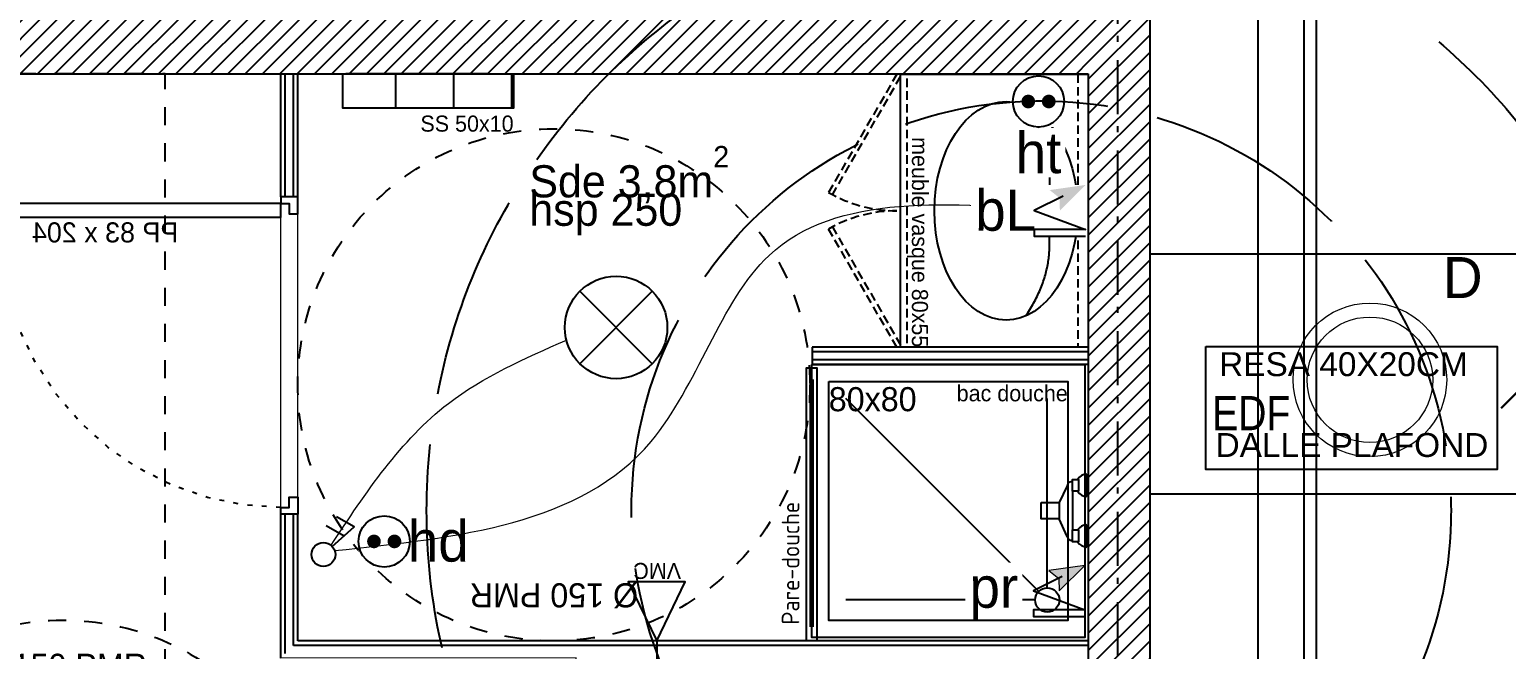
# Model space of a CAD drawing. Header units: centimetres. Extents: x -35664 to 50682, y -23001 to 23705.
# Drawn here: x 8732.7 to 9165.3, y 3895.9 to 4077.5 of the extents above; entities that cross this region are included whole.
import ezdxf

# ---------------------------------------------------------------- set-up
doc = ezdxf.new("R2010")
doc.units = ezdxf.units.CM
for name, pattern in [('ACAD_ISO02W100', [15, 12, -3]), ('Style de ligne -1', [0.41664, 0.20828, -0.20836]), ('Style de ligne -11', [0.347222, 0.20828, -0.138942]), ('Style de ligne -13', [0.147638, 0.098425, -0.049213]), ('Style de ligne -18', [0.164042, 0.054681, -0.109361]), ('Style de ligne -5', [0.20828, 0.069425, -0.138855]), ('Style de ligne -6', [1.04164, 0.625, -0.20828, 0.06943, -0.13893]), ('VW-01', [0.41656, 0.20828, -0.20828])]:
    doc.linetypes.add(name, pattern=pattern)
for name, color, linetype in [('B aménagement intérieur', 252, 'Continuous'), ('B BATI-équipement-sanitaires', 252, 'Continuous'), ('B faience', 252, 'Style de ligne -11'), ('B GÈnÈral_Hatch', 252, 'Continuous'), ('B Général', 252, 'Continuous'), ('C ANNOTATIONS-PMR', 252, 'Style de ligne -5'), ('C ANNOTATIONS-prestations', 252, 'Continuous'), ('C ANNOTATIONS-prestations_Hatch', 252, 'Continuous'), ('C ANNOTATIONS-texte', 252, 'Continuous'), ('D SURFACES-shab', 252, 'Continuous'), ('F REMPLISSAGE-vert clair', 252, 'Continuous'), ('F REMPLISSAGE-vert foncé', 252, 'Continuous'), ('prlm-MOD', 64, 'Continuous')]:
    doc.layers.add(name, color=color, linetype=linetype)
for name, color, linetype, lineweight in [('prlm-CHAUFF-CONV', 1, 'Continuous', 25), ('prlm-ELEC-CFO', 1, 'Continuous', 25), ('prlm-GAZ', 2, 'Continuous', 25), ('RESERAVTION', 5, 'Continuous', 30), ('RESERVATION', 5, 'Continuous', 30)]:
    doc.layers.add(name, color=color, linetype=linetype, lineweight=lineweight)
doc.layers.add('prlm-ZEROPLOT', color=254, linetype='Continuous', plot=False)
doc.layers.get('prlm-CHAUFF-CONV').off()
doc.styles.add('Arial', font='arial.ttf')
doc.styles.add('Eurostile', font='Eurosti.TTF')
doc.styles.add('Eurostile (italic)', font='Eurostib.TTF')
doc.styles.add('prlm-elec-cfo', font='comic.ttf', dxfattribs={"height": 12})
doc.styles.add('prlm-narrow', font='swissc.ttf', dxfattribs={"height": 10})
doc.styles.get("Standard").update_dxf_attribs({"font": 'isocp.shx', "height": 15})
pattern_1 = [(45, (0, 0), (2.4253472, -2.6458333), [])]

# ---------------------------------------------------------------- blocks, each defined once
blk = doc.blocks.new('B 90.PP 80')
at = {"layer": 'B Général', "flags": 128}
blk.add_lwpolyline([(-43, 2.5), (-43, 85.5), (-39, 85.5), (-39, 2.5)], close=True, dxfattribs=at)
at = {"layer": 'B Général', "linetype": 'Style de ligne -18', "ltscale": 25.4, "flags": 128}
blk.add_lwpolyline([(46, 2.5), (45.27, 13.33), (43.1, 23.98), (39.53, 34.26), (34.61, 44), (28.44, 53.03), (21.1, 61.19), (12.74, 68.35), (3.5, 74.38), (-6.47, 79.18), (-17, 82.67), (-27.91, 84.79), (-39, 85.5)], dxfattribs=at)
at = {"layer": 'B Général', "linetype": 'Continuous', "flags": 128}
for points in [[(-45, 2.5), (-43, 2.5), (-43, 0), (-40, 0), (-40, -2.5), (-45, -2.5)], [(48, 2.5), (46, 2.5), (46, 0), (43, 0), (43, -2.5), (48, -2.5), (48, -2.5), (48, -2.5), (48, 1.79), (48, 1.79)]]:
    blk.add_lwpolyline(points, close=True, dxfattribs=at)
at = {"layer": 'C ANNOTATIONS-prestations', "insert": (-37.5, 32.5), "char_height": 5.8825, "attachment_point": 1, "rotation": 90, "line_spacing_factor": 0.894142, "style": 'Eurostile'}
blk.add_mtext('PP 83 x 204', dxfattribs=at)
blk = doc.blocks.new('B 90.Rond 150_PMR')
at = {"layer": 'B Général', "linetype": 'VW-01', "ltscale": 25.4}
blk.add_circle((0, 0), 75, dxfattribs=at)
at = {"layer": 'B Général', "insert": (-61.5, 0), "char_height": 7.059, "attachment_point": 5, "rotation": 90, "line_spacing_factor": 0.894142, "style": 'Eurostile (italic)'}
blk.add_mtext('Ø 150 PMR', dxfattribs=at)
blk = doc.blocks.new('B 90.Groupe-3-1')
at = {"layer": 'B Général', "linetype": 'VW-01', "ltscale": 25.4}
blk.add_line((70, -114.99), (-70, -80.35), dxfattribs=at)
at = {"layer": 'B Général', "linetype": 'VW-01', "ltscale": 25.4, "flags": 128}
for points in [[(-70, 35), (70, 35), (70, -155), (-70, -155)], [(-70, -114.99), (70, -114.99), (70, -155), (-70, -155)]]:
    blk.add_lwpolyline(points, close=True, dxfattribs=at)
blk = doc.blocks.new('B 90.Lit 140.190_PMR 2')
at = {"layer": 'B Général', "linetype": 'VW-01', "ltscale": 25.4, "flags": 128}
for points in [[(70, 155), (-70, 155), (-70, 35), (70, 35)], [(-70, -155), (-70, 35), (-160, 35), (-160, -155)], [(160, -155), (160, 35), (70, 35), (70, -155)]]:
    blk.add_lwpolyline(points, close=True, dxfattribs=at)
at = {"layer": 'B Général', "linetype": 'VW-01', "ltscale": 25.4}
for centre, start, end in [((-70, 35), 90, 180), ((70, 35), 0, 90)]:
    blk.add_arc(centre, 90, start, end, dxfattribs=at)
at = {"layer": 'B Général'}
blk.add_blockref('B 90.Groupe-3-1', (0, 0), dxfattribs=at)
blk = doc.blocks.new('B 90.Groupe-4-1')
at = {"layer": 'B Général', "linetype": 'Continuous'}
for centre, major_axis, ratio in [((0, -24.07), (32, 0), 0.65625), ((0, -6.97), (1.5, 0), 1), ((0, -17.15), (2.5, 0), 1)]:
    blk.add_ellipse(centre, major_axis=major_axis, ratio=ratio, dxfattribs=at)
for points in [[(-30.82, -18.37), (-20.7, -11.37), (-9.74, -11.32), (-4.71, -11.3), (0, -11.3)], [(30.82, -18.37), (20.7, -11.37), (9.74, -11.32), (4.71, -11.3), (0, -11.3)]]:
    blk.add_open_spline(points, degree=2, knots=[0, 0, 0, 1, 1, 2, 2, 2], dxfattribs=at)
blk.add_open_spline([(-30.45, -17.59), (-30.5, -17.61), (-30.55, -17.64)], degree=2, dxfattribs=at)
blk = doc.blocks.new('B 90.meuble vasque 80x60')
at = {"layer": 'B BATI-équipement-sanitaires', "linetype": 'Style de ligne -13', "ltscale": 25.4, "flags": 128}
for points in [[(-40, -3.07), (40, -3.07), (40, -53.07), (-40, -53.07)], [(-40, -56.07), (-5.36, -76.07), (-4.71, -74.94), (-39.35, -54.94)], [(40, -56.07), (5.36, -76.07), (4.71, -74.94), (39.35, -54.94)]]:
    blk.add_lwpolyline(points, close=True, dxfattribs=at)
at = {"layer": 'B BATI-équipement-sanitaires', "linetype": 'Style de ligne -13', "ltscale": 25.4}
for centre, start, end in [((-40, -56.07), 330, 0), ((40, -56.07), 180, 210)]:
    blk.add_arc(centre, 40, start, end, dxfattribs=at)
at = {"layer": 'B Général', "flags": 128}
blk.add_lwpolyline([(-40, 0), (40, 0), (40, -55), (-40, -55)], close=True, dxfattribs=at)
at = {"layer": 'B Général'}
blk.add_blockref('B 90.Groupe-4-1', (0, 0), dxfattribs=at)
at = {"layer": 'C ANNOTATIONS-prestations', "insert": (40, -53.07), "char_height": 4.706, "width": 80, "attachment_point": 9, "line_spacing_factor": 0.894142, "style": 'Eurostile'}
blk.add_mtext('meuble vasque 80x55', dxfattribs=at)
blk = doc.blocks.new('B 90.Sèche-serviette')
at = {"layer": 'B GÈnÈral_Hatch', "linetype": 'Continuous'}
h = blk.add_hatch(dxfattribs=at)
h.set_pattern_fill('H_BARDAGE V 150', color=256, style=0, pattern_type=2)
h.set_pattern_definition([(90, (0, 3.493), (17, 0), [])])
h.paths.add_polyline_path([(-25, 8.4925), (25, 8.4925), (25, -1.5075), (-25, -1.5075)])
at = {"layer": 'B Général', "linetype": 'Continuous', "flags": 128}
blk.add_lwpolyline([(-25, 8.4925), (25, 8.4925), (25, -1.5075), (-25, -1.5075)], close=True, dxfattribs=at)
at = {"layer": 'C ANNOTATIONS-prestations', "insert": (25, -8.4925), "char_height": 4.706, "width": 50, "attachment_point": 9, "line_spacing_factor": 0.894142, "style": 'Eurostile'}
blk.add_mtext('SS 50x10', dxfattribs=at)
blk = doc.blocks.new('B 90.VMC')
at = {"layer": 'B Général', "linetype": 'Style de ligne -1', "ltscale": 25.4}
blk.add_line((0, 10.77), (0, 17), dxfattribs=at)
at = {"layer": 'B Général', "linetype": 'Continuous', "flags": 128}
blk.add_lwpolyline([(0, 10.77), (-8.34, -6.52), (8.34, -6.52)], close=True, dxfattribs=at)
at = {"layer": 'C ANNOTATIONS-prestations', "insert": (-7.15, -7.39), "char_height": 4.706, "attachment_point": 1, "line_spacing_factor": 0.894142, "style": 'Eurostile'}
blk.add_mtext('VMC', dxfattribs=at)
blk = doc.blocks.new('B 90.Bac douche 80.80')
at = {"layer": 'B faience', "lineweight": 18, "flags": 128}
blk.add_lwpolyline([(-41, -40), (40, -40), (40, 41)], dxfattribs=at)
at = {"layer": 'B Général', "linetype": 'Continuous'}
for p, q in [((25.5, -25.5), (-31, 31)), ((28, -24.46), (28, 31)), ((24.46, -28), (-31, -28))]:
    blk.add_line(p, q, dxfattribs=at)
at = {"layer": 'B Général', "linetype": 'Continuous', "flags": 128}
for points in [[(-41, 41), (39, 41), (39, -39), (-41, -39)], [(-36, 36), (34, 36), (34, -34), (-36, -34)]]:
    blk.add_lwpolyline(points, close=True, dxfattribs=at)
at = {"layer": 'B Général', "linetype": 'Continuous'}
blk.add_circle((28, -28), 3.54, dxfattribs=at)
at = {"layer": 'B Général', "insert": (-36, 30.76), "char_height": 7.059, "width": 35, "attachment_point": 4, "line_spacing_factor": 0.894142, "style": 'Eurostile'}
blk.add_mtext('80x80', dxfattribs=at)
at = {"layer": 'C ANNOTATIONS-prestations', "insert": (34, 32.51), "char_height": 4.706, "width": 70, "attachment_point": 6, "line_spacing_factor": 0.894142, "style": 'Eurostile'}
blk.add_mtext('bac douche ', dxfattribs=at)
blk = doc.blocks.new('B 90.Groupe-7-1')
at = {"layer": 'B Général', "linetype": 'Continuous'}
for p, q in [((8806.3, 4028.5), (8806.3, 4064.48)), ((8811.3, 4028.5), (8811.3, 4064.48)), ((8811.3, 4028.5), (8806.3, 4028.5)), ((8961.96, 3984.39), (8961.96, 3979.39)), ((9042.8, 3984.39), (8961.96, 3984.39)), ((9042.8, 3979.39), (8961.96, 3979.39)), ((8811.3, 3935.5), (8806.3, 3935.5)), ((8806.3, 3893.39), (8806.3, 3935.5)), ((8811.3, 3898.39), (8811.3, 3935.5)), ((9042.8, 3898.39), (8811.3, 3898.39))]:
    blk.add_line(p, q, dxfattribs=at)
at = {"layer": 'D SURFACES-shab', "lineweight": 18, "flags": 128}
for points in [[(8892.8, 3754.48), (8892.8, 3893.4), (8806.3, 3893.39), (8806.3, 4064.48), (8452.48, 4064.48), (8452.48, 3754.48)], [(8811.3, 4064.48), (9042.8, 4064.48), (9042.8, 3898.39), (8811.3, 3898.39)]]:
    blk.add_lwpolyline(points, close=True, dxfattribs=at)
at = {"layer": 'F REMPLISSAGE-vert clair'}
for p, q in [((8807.6, 4028.5), (8807.6, 4064.48)), ((8810, 4028.5), (8810, 4064.48)), ((9042.8, 3983.09), (8961.96, 3983.09)), ((9042.8, 3980.69), (8961.96, 3980.69)), ((8807.6, 3894.69), (8807.6, 3935.5)), ((8810, 3897.09), (8810, 3935.5)), ((9042.8, 3897.09), (8810, 3897.09))]:
    blk.add_line(p, q, dxfattribs=at)
at = {"layer": 'F REMPLISSAGE-vert foncé', "linetype": 'Continuous'}
for p, q in [((8806.3, 4028.5), (8806.3, 4064.48)), ((8811.3, 4028.5), (8811.3, 4064.48)), ((9042.8, 3984.39), (8961.96, 3984.39)), ((9042.8, 3979.39), (8961.96, 3979.39)), ((8806.3, 3893.39), (8806.3, 3935.5)), ((8811.3, 3898.39), (8811.3, 3935.5)), ((9042.8, 3898.39), (8811.3, 3898.39))]:
    blk.add_line(p, q, dxfattribs=at)
at = {"layer": 'F REMPLISSAGE-vert foncé'}
for p, q in [((8807.6, 4028.5), (8807.6, 4064.48)), ((8810, 4028.5), (8810, 4064.48)), ((9042.8, 3983.09), (8961.96, 3983.09)), ((9042.8, 3980.69), (8961.96, 3980.69)), ((8807.6, 3894.69), (8807.6, 3935.5)), ((8810, 3897.09), (8810, 3935.5)), ((9042.8, 3897.09), (8810, 3897.09))]:
    blk.add_line(p, q, dxfattribs=at)
at = {"layer": 'B aménagement intérieur'}
for name, p, rotation in [('B 90.Lit 140.190_PMR 2', (8612.48, 3909.48), 180), ('B 90.meuble vasque 80x60', (9042.8, 4024.39), 270)]:
    blk.add_blockref(name, p, dxfattribs=dict(at, rotation=rotation))
at = {"layer": 'B aménagement intérieur', "xscale": -1, "rotation": 90}
blk.add_blockref('B 90.PP 80', (8808.8, 3983.5), dxfattribs=at)
at = {"layer": 'B Général'}
for name, p in [('B 90.Sèche-serviette', (8849.5, 4055.99)), ('B 90.Bac douche 80.80', (9002.8, 3938.39))]:
    blk.add_blockref(name, p, dxfattribs=at)
at = {"layer": 'B Général', "rotation": 180}
blk.add_blockref('B 90.VMC', (8916.4, 3909.16), dxfattribs=at)
at = {"layer": 'C ANNOTATIONS-PMR', "ltscale": 25.4}
for p, rotation in [((8886.3, 3973.39), 90), ((8742.48, 3829.48), 270)]:
    blk.add_blockref('B 90.Rond 150_PMR', p, dxfattribs=dict(at, rotation=rotation))
at = {"layer": 'C ANNOTATIONS-prestations', "insert": (8879.1, 4029.4), "char_height": 9.412, "width": 72.5944, "attachment_point": 1, "line_spacing_factor": 0.894142, "style": 'Eurostile'}
blk.add_mtext('hsp 250', dxfattribs=at)
at = {"layer": 'C ANNOTATIONS-texte', "insert": (8879.1, 4043.37), "char_height": 9.412, "width": 72.5944, "attachment_point": 1, "line_spacing_factor": 0.894142, "style": 'Eurostile'}
blk.add_mtext('Sde 3,8m{\\H0.6667x;\\S2^ ;}', dxfattribs=at)
blk = doc.blocks.new('xi.pdch')
at = {"layer": 'prlm-MOD', "color": 0, "linetype": 'ByBlock', "lineweight": -2, "ltscale": 50}
blk.add_lwpolyline([(-32.52, -3.22), (-32.52, -0.19), (47.48, -0.19), (47.48, -3.22)], close=True, dxfattribs=at)
at = {"layer": 'prlm-MOD', "color": 0, "linetype": 'ByBlock', "lineweight": 5, "ltscale": 50, "const_width": 1.3}
blk.add_lwpolyline([(-28.4, -1.71), (44.13, -1.71), (44.13, -1.71)], dxfattribs=at)
at = {"layer": 'prlm-MOD', "color": 0, "insert": (-27.71, 7.06), "char_height": 5.1497, "width": 137.3149, "attachment_point": 1}
blk.add_mtext('Pare-douche', dxfattribs=at)
blk = doc.blocks.new('xi.lumD')
at = {"layer": 'prlm-ELEC-CFO', "color": 0, "linetype": 'ByBlock', "lineweight": 13}
for radius in [22.49, 18.39]:
    blk.add_circle((0, 0), radius, dxfattribs=at)
blk = doc.blocks.new('xi.TSL-050-050')
at = {"layer": 'prlm-ZEROPLOT', "linetype": 'ByBlock', "lineweight": -2, "flags": 128}
blk.add_lwpolyline([(-21, 0), (21, 0)], dxfattribs=at)
blk = doc.blocks.new('xi.dchrob')
at = {"layer": 'prlm-MOD', "color": 161}
for p, q in [((8.16, -2.3), (8.16, 2.3)), ((13.38, 1.16), (13.38, -1.16))]:
    blk.add_line(p, q, dxfattribs=at)
for points in [[(0, 10.66), (0, 4.16)], [(4.19, -5.66), (4.19, 5.66)], [(5.77, 7.56), (8.16, 2.38)], [(0, -4.16), (0, -10.66)], [(5.77, -7.26), (8.16, -2.37)]]:
    blk.add_lwpolyline(points, dxfattribs=at)
for points in [[(2.5, 9.16), (4.19, 9.16), (4.19, 5.66), (2.5, 5.66)], [(13.38, -2.37), (8.16, -2.37), (8.16, 2.38), (13.38, 2.38)], [(2.5, -5.66), (4.19, -5.66), (4.19, -9.16), (2.5, -9.16)]]:
    blk.add_lwpolyline(points, close=True, dxfattribs=at)
for centre, radius, start, end in [((0, 7.41), 3.25, 32.579, 90), ((4.65, 7.56), 1.13, 0, 114.0743), ((0, 7.41), 3.25, 270, 327.421), ((0, -7.41), 3.25, 32.579, 90), ((4.65, -7.26), 1.13, 245.9257, 360), ((0, -7.41), 3.25, 270, 327.421)]:
    blk.add_arc(centre, radius, start, end, dxfattribs=at)
at = {"layer": 'prlm-ZEROPLOT', "color": 253, "linetype": 'ACAD_ISO02W100', "ltscale": 5}
for radius in [180, 120]:
    blk.add_circle((13.38, 0), radius, dxfattribs=at)
blk = doc.blocks.new('xi.PR')
at = {"layer": 'prlm-ELEC-CFO', "lineweight": 5}
blk.add_hatch(color=0, dxfattribs=at).paths.add_polyline_path([(-3, 6), (-0.1, 3.7), (0, 0), (7.5, 7.5)])
at = {"layer": 'prlm-ELEC-CFO', "color": 0, "lineweight": 5, "flags": 128}
blk.add_lwpolyline([(-3, 6), (-0.1, 3.7), (0, 0), (7.5, 7.5)], close=True, dxfattribs=at)
at = {"layer": 'prlm-ELEC-CFO', "color": 0}
blk.add_lwpolyline([(0.95, 4.23), (-7.5, 0), (7.5, -5.5), (-7.5, -5.5), (-7.5, -7.5), (7.5, -7.5)], dxfattribs=at)
blk = doc.blocks.new('xi.PCHT')
at = {"color": 0, "lineweight": 5}
blk.add_wipeout([(-7.5, -7.5), (7.5, -7.5), (7.5, 7.5), (-7.5, 7.5)], dxfattribs=at).dxf.layer = 'prlm-ELEC-CFO'
at = {"layer": 'prlm-ELEC-CFO', "color": 0, "linetype": 'ByBlock', "lineweight": 5, "const_width": 2}
for points in [[(-4, 0, 1), (-2, 0, 1)], [(2, 0, 1), (4, 0, 1)]]:
    blk.add_lwpolyline(points, format="xyb", close=True, dxfattribs=at)
at = {"layer": 'prlm-ELEC-CFO', "color": 0, "linetype": 'ByBlock', "lineweight": -2}
blk.add_circle((0, 0), 7.5, dxfattribs=at)
blk = doc.blocks.new('xi.PCHD')
at = {"color": 0, "lineweight": 5}
blk.add_wipeout([(-7.5, -7.5), (7.5, -7.5), (7.5, 7.5), (-7.5, 7.5)], dxfattribs=at).dxf.layer = 'prlm-ELEC-CFO'
at = {"layer": 'prlm-ELEC-CFO', "color": 0, "linetype": 'ByBlock', "lineweight": 5, "const_width": 2}
for points in [[(-4, 0, 1), (-2, 0, 1)], [(2, 0, 1), (4, 0, 1)]]:
    blk.add_lwpolyline(points, format="xyb", close=True, dxfattribs=at)
at = {"layer": 'prlm-ELEC-CFO', "color": 0, "linetype": 'ByBlock', "lineweight": -2}
blk.add_circle((0, 0), 7.5, dxfattribs=at)
blk = doc.blocks.new('xi.DA')
at = {"layer": 'prlm-ELEC-CFO', "color": 0}
for points in [[(4.05, 1.39), (-1.17, 4.34)], [(0.61, -1.67), (7.04, 4.05), (1.81, 7.01)]]:
    blk.add_lwpolyline(points, dxfattribs=at)
blk.add_circle((-2, -4), 3.5, dxfattribs=at)
blk = doc.blocks.new('xi.PTCE')
at = {"layer": 'prlm-ELEC-CFO', "color": 0}
for points in [[(-10.61, 10.61), (10.61, -10.61)], [(10.61, 10.61), (-10.61, -10.61)]]:
    blk.add_lwpolyline(points, dxfattribs=at)
at = {"layer": 'prlm-ELEC-CFO', "color": 0, "linetype": 'ByBlock'}
blk.add_circle((0, 0), 15, dxfattribs=at)
blk = doc.blocks.new('xi.BL')
at = {"color": 0, "lineweight": 5}
blk.add_wipeout([(-7.5, -7.5), (7.5, -7.5), (7.5, 7.5), (-7.5, 7.5)], dxfattribs=at).dxf.layer = 'prlm-ELEC-CFO'
at = {"layer": 'prlm-ELEC-CFO', "lineweight": 5}
blk.add_hatch(color=0, dxfattribs=at).paths.add_polyline_path([(-3, 6), (-0.1, 3.7), (0, 0), (7.5, 7.5)])
at = {"layer": 'prlm-ELEC-CFO', "color": 0}
blk.add_lwpolyline([(0.95, 4.23), (-7.5, 0), (7.5, -5.5), (-7.5, -5.5), (-7.5, -7.5), (7.5, -7.5)], dxfattribs=at)

msp = doc.modelspace()

# ---------------------------------------------------------------- hatches: boundary and pattern name
at = {"layer": 'B GÈnÈral_Hatch', "linetype": 'Continuous'}
h = msp.add_hatch(dxfattribs=at)
h.set_pattern_fill('50_BETON', color=256, style=0, pattern_type=2)
h.set_pattern_definition(pattern_1)
h.paths.add_polyline_path([(9060.796, 4147.499), (9042.796, 4147.499), (9042.796, 3659.089), (9060.796, 3659.089)])
h = msp.add_hatch(dxfattribs=at)
h.set_pattern_fill('50_BETON', color=256, style=0, pattern_type=2)
h.set_pattern_definition(pattern_1)
h.paths.add_polyline_path([(9042.796, 4064.48), (9042.796, 4082.48), (8442.485, 4082.48), (8442.485, 4064.48)])
at = {"layer": 'C ANNOTATIONS-prestations_Hatch', "linetype": 'Continuous'}
h = msp.add_hatch(dxfattribs=at)
h.set_pattern_fill('DALETTES TERRASSE 50X50', color=256, scale=1.406016, style=0, pattern_type=2)
h.set_pattern_definition([(0, (9531.354, 4152.3), (4e-15, -70.301), []), (-90, (9531.354, 4152.3), (70.301, 0), [])])
h.paths.add_polyline_path([(9060.796, 4282.297), (9060.796, 3065.389), (9190.796, 3065.389), (9190.796, 3551.389), (9219.485, 3551.389), (9219.485, 3716.389), (9189.484, 3716.389), (9189.484, 4137.39), (9812.796, 4137.39), (9812.796, 4152.409), (10206.786, 4152.297), (10206.786, 4282.297)])

# ---------------------------------------------------------------- linework, layer by layer
at = {"layer": 'B Général', "linetype": 'Style de ligne -6', "ltscale": 25.4}
msp.add_line((9051.484, 3285.389), (9051.484, 5820.389), dxfattribs=at)
msp.add_line((9051.484, 3285.389), (9051.484, 5820.389), dxfattribs=at)
at = {"layer": 'B Général', "linetype": 'Continuous', "lineweight": 18}
for p, q in [((9060.796, 4147.499), (9060.796, 3659.089)), ((8452.485, 4064.48), (9042.796, 4064.48)), ((9042.796, 4064.48), (9042.796, 3659.089))]:
    msp.add_line(p, q, dxfattribs=at)
at = {"layer": 'B Général', "linetype": 'Continuous'}
for p, q in [((9060.796, 4147.499), (9060.796, 3659.089)), ((8452.485, 4064.48), (9042.796, 4064.48)), ((9042.796, 4064.48), (9042.796, 3659.089))]:
    msp.add_line(p, q, dxfattribs=at)
at = {"layer": 'C ANNOTATIONS-prestations', "linetype": 'Continuous', "flags": 128}
msp.add_lwpolyline([(9060.796, 4282.297), (9060.796, 3065.389), (9190.796, 3065.389), (9190.796, 3551.389), (9219.485, 3551.389), (9219.485, 3716.389), (9189.484, 3716.389), (9189.484, 4137.39), (9812.796, 4137.39), (9812.796, 4152.409), (10206.786, 4152.297), (10206.786, 4282.297)], close=True, dxfattribs=at)
at = {"layer": 'RESERAVTION', "lineweight": 30}
msp.add_lwpolyline([(9163.685, 3966.542), (9208.827, 4011.645), (9198.795, 4007.747), (9204.926, 4003.292), (9208.827, 4012.201)], dxfattribs=at)
at = {"layer": 'RESERVATION', "lineweight": 25}
msp.add_lwpolyline([(9077.215, 3984.649), (9162.509, 3984.649), (9162.509, 3948.594), (9077.215, 3948.594)], close=True, dxfattribs=at)

# ---------------------------------------------------------------- block references
at = {"layer": 'B aménagement intérieur'}
msp.add_blockref('B 90.Groupe-7-1', (0, 0), dxfattribs=at)
at = {"layer": 'prlm-CHAUFF-CONV', "rotation": 179.9999999999992}
msp.add_blockref('xi.TSL-050-050', (8846.337, 4064.48), dxfattribs=at)
at = {"layer": 'prlm-ELEC-CFO'}
for name, p in [('xi.PTCE', (8904.514, 3990.209)), ('xi.PR', (9034.242, 3913.023))]:
    msp.add_blockref(name, p, dxfattribs=at)
at = {"layer": 'prlm-MOD', "rotation": 90}
msp.add_blockref('xi.pdch', (8960.091, 3930.904), dxfattribs=at)

# ---------------------------------------------------------------- texts
at = {"layer": 'RESERVATION', "lineweight": 25, "style": 'Arial'}
for s, p in [('RESA 40X20CM', (9081.124, 3975.955)), ('DALLE PLAFOND', (9080.085, 3952.281))]:
    msp.add_text(s, height=7, dxfattribs=at).set_placement(p)
at = {"layer": 'RESERVATION', "color": 5, "lineweight": 9, "insert": (9090.519, 3965.117), "char_height": 10, "width": 55.65252, "attachment_point": 5, "line_spacing_factor": 0.72, "style": 'prlm-narrow'}
msp.add_mtext('EDF', dxfattribs=at)

# ---------------------------------------------------------------- next in the draw order: texts
at = {"layer": 'prlm-ELEC-CFO', "lineweight": 20, "insert": (9152.47, 4010.83), "char_height": 12, "attachment_point": 2, "line_spacing_factor": 0.8, "style": 'prlm-elec-cfo', "bg_fill": 3, "box_fill_scale": 0.95, "bg_fill_color": 256, "bg_fill_transparency": 0}
msp.add_mtext('D', dxfattribs=at)

# ---------------------------------------------------------------- next in the draw order: block references
at = {"layer": 'prlm-ELEC-CFO', "rotation": 90}
msp.add_blockref('xi.lumD', (9125.284, 3974.878), dxfattribs=at)
at = {"layer": 'prlm-MOD', "rotation": 180}
msp.add_blockref('xi.dchrob', (9042.413, 3936.563), dxfattribs=at)
msp.add_blockref('xi.dchrob', (9042.413, 3936.563), dxfattribs=at)

# ---------------------------------------------------------------- next in the draw order: texts
at = {"layer": 'prlm-ELEC-CFO', "lineweight": 20, "char_height": 12, "attachment_point": 5, "line_spacing_factor": 0.8, "style": 'prlm-elec-cfo', "bg_fill": 3, "box_fill_scale": 1.1, "bg_fill_color": 256, "bg_fill_transparency": 0}
for s, insert in [('ht', (9028.225, 4041.318)), ('hd', (8852.433, 3927.54)), ('pr', (9015.143, 3912.288))]:
    msp.add_mtext(s, dxfattribs=dict(at, insert=insert))

# ---------------------------------------------------------------- next in the draw order: block references
at = {"layer": 'prlm-ELEC-CFO'}
for name, p in [('xi.PCHT', (9028.231, 4056.395)), ('xi.PCHD', (8836.601, 3927.54))]:
    msp.add_blockref(name, p, dxfattribs=at)

# ---------------------------------------------------------------- next in the draw order: linework, layer by layer
at = {"layer": 'prlm-ELEC-CFO', "lineweight": 13}
for points in [[(8822.105, 3924.859), (8914.793, 3956.823), (8949.339, 4011.325), (9036.132, 4024.166)], [(8821.028, 3926.414), (8855.408, 3967.952), (8889.979, 3986.504)]]:
    msp.add_spline(points, degree=3, dxfattribs=at)

# ---------------------------------------------------------------- next in the draw order: block references
at = {"layer": 'prlm-ELEC-CFO'}
msp.add_blockref('xi.DA', (8820.796, 3927.718), dxfattribs=at)

# ---------------------------------------------------------------- next in the draw order: texts
at = {"layer": 'prlm-ELEC-CFO', "lineweight": 20, "insert": (9018.601, 4024.452), "char_height": 12, "attachment_point": 5, "line_spacing_factor": 0.8, "style": 'prlm-elec-cfo', "bg_fill": 3, "box_fill_scale": 1.1, "bg_fill_color": 256, "bg_fill_transparency": 0}
msp.add_mtext('bL', dxfattribs=at)

# ---------------------------------------------------------------- next in the draw order: block references
at = {"layer": 'prlm-ELEC-CFO'}
msp.add_blockref('xi.BL', (9034.484, 4024.452), dxfattribs=at)

# ---------------------------------------------------------------- next in the draw order: linework, layer by layer
at = {"layer": 'prlm-GAZ'}
for points in [[(9382.543, 4085.875), (9308.124, 4218.509), (9092.466, 4218.509), (9092.466, 3828.767), (9008.986, 3828.767)], [(8999.278, 3202.189), (9106.058, 3201.454), (9106.058, 4192.669), (9294.32, 4192.669), (9383.72, 4084.45)]]:
    msp.add_lwpolyline(points, dxfattribs=at)

# ---------------------------------------------------------------- next in the draw order: block references
at = {"layer": 'prlm-MOD', "rotation": 180}
msp.add_blockref('xi.dchrob', (9042.413, 3936.563), dxfattribs=at)

doc.saveas('drawing.dxf')
